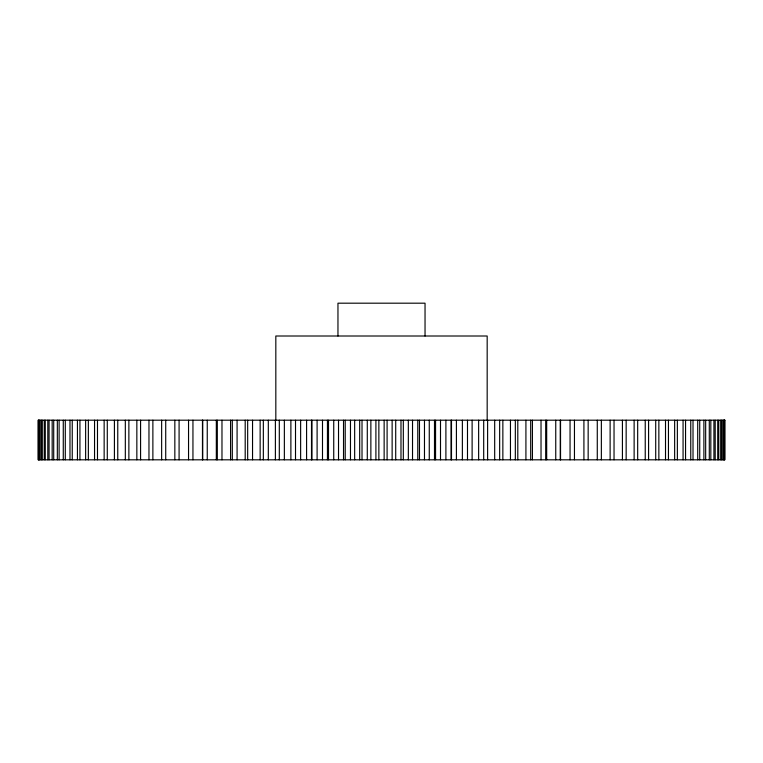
<?xml version="1.0" encoding="UTF-8"?>
<svg xmlns="http://www.w3.org/2000/svg" width="763" height="763" viewBox="0 0 763 763"><rect width="100%" height="100%" fill="white"/><g stroke="black" fill="none" stroke-linecap="round" stroke-linejoin="round"><path stroke-width="1.14" d="M724.564 420.194L724.564 459.812M724.306 420.194L724.306 459.812M723.458 420.194L723.458 459.812M722.942 420.194L722.942 459.812M721.521 420.194L721.521 459.812M720.749 420.194L720.749 459.812M718.765 420.194L718.765 459.812M717.735 420.194L717.735 459.812M715.198 420.194L715.198 459.812M713.92 420.194L713.92 459.812M710.83 420.194L710.83 459.812M709.294 420.194L709.294 459.812M705.67 420.194L705.67 459.812M703.887 420.194L703.887 459.812M699.728 420.194L699.728 459.812M697.706 420.194L697.706 459.812M693.014 420.194L693.014 459.812M690.753 420.194L690.753 459.812M685.555 420.194L685.555 459.812M683.066 420.194L683.066 459.812M677.363 420.194L677.363 459.812M674.645 420.194L674.645 459.812M668.455 420.194L668.455 459.812M665.517 420.194L665.517 459.812M658.85 420.194L658.85 459.812M655.713 420.194L655.713 459.812M648.588 420.194L648.588 459.812M645.24 420.194L645.24 459.812M637.677 420.194L637.677 459.812M634.129 420.194L634.129 459.812M626.156 420.194L626.156 459.812M622.417 420.194L622.417 459.812M614.034 420.194L614.034 459.812M610.123 420.194L610.123 459.812M601.358 420.194L601.358 459.812M597.276 420.194L597.276 459.812M588.159 420.194L588.159 459.812M583.914 420.194L583.914 459.812M574.453 420.194L574.453 459.812M570.056 420.194L570.056 459.812M560.538 420.194L560.538 459.812M560.28 420.194L560.28 459.812M555.75 420.194L555.75 459.812M546.68 420.194L546.68 459.812M545.688 420.194L545.688 459.812M541.024 420.194L541.024 459.812M532.421 420.194L532.421 459.812M530.686 420.194L530.686 459.812M525.917 420.194L525.917 459.812M517.8 420.194L517.8 459.812M515.33 420.194L515.33 459.812M510.457 420.194L510.457 459.812M502.855 420.194L502.855 459.812M499.66 420.194L499.66 459.812M494.682 420.194L494.682 459.812M487.614 420.194L487.614 459.812M487.175 420.194L487.175 336.006L275.825 336.006L275.825 420.194M483.694 420.194L483.694 459.812M478.639 420.194L478.639 459.812M472.116 420.194L472.116 459.812M467.49 420.194L467.49 459.812M462.368 420.194L462.368 459.812M456.408 420.194L456.408 459.812M451.496 420.194L451.496 459.812M451.076 420.194L451.076 459.812M445.897 420.194L445.897 459.812M440.509 420.194L440.509 459.812M435.559 420.194L435.559 459.812M434.49 420.194L434.49 459.812M429.264 420.194L429.264 459.812M425.039 336.006L425.039 303.188L337.961 303.188L337.961 336.006M424.476 420.194L424.476 459.812M419.478 420.194L419.478 459.812M417.781 420.194L417.781 459.812M412.525 420.194L412.525 459.812M408.339 420.194L408.339 459.812M403.322 420.194L403.322 459.812M400.985 420.194L400.985 459.812M395.711 420.194L395.711 459.812M392.134 420.194L392.134 459.812M387.099 420.194L387.099 459.812M384.142 420.194L384.142 459.812M378.858 420.194L378.858 459.812M375.901 420.194L375.901 459.812M370.866 420.194L370.866 459.812M367.289 420.194L367.289 459.812M362.015 420.194L362.015 459.812M359.678 420.194L359.678 459.812M354.661 420.194L354.661 459.812M350.475 420.194L350.475 459.812M345.219 420.194L345.219 459.812M343.522 420.194L343.522 459.812M338.524 420.194L338.524 459.812M333.736 420.194L333.736 459.812M328.51 420.194L328.51 459.812M327.441 420.194L327.441 459.812M322.491 420.194L322.491 459.812M317.103 420.194L317.103 459.812M311.924 420.194L311.924 459.812M311.504 420.194L311.504 459.812M306.592 420.194L306.592 459.812M300.632 420.194L300.632 459.812M295.51 420.194L295.51 459.812M290.884 420.194L290.884 459.812M284.361 420.194L284.361 459.812M279.306 420.194L279.306 459.812M275.386 420.194L275.386 459.812M268.318 420.194L268.318 459.812M263.34 420.194L263.34 459.812M260.145 420.194L260.145 459.812M252.543 420.194L252.543 459.812M247.67 420.194L247.67 459.812M245.2 420.194L245.2 459.812M237.083 420.194L237.083 459.812M232.314 420.194L232.314 459.812M230.579 420.194L230.579 459.812M221.976 420.194L221.976 459.812M217.312 420.194L217.312 459.812M216.32 420.194L216.32 459.812M207.25 420.194L207.25 459.812M202.72 420.194L202.72 459.812M202.462 420.194L202.462 459.812M192.944 420.194L192.944 459.812M188.547 420.194L188.547 459.812M179.086 420.194L179.086 459.812M174.841 420.194L174.841 459.812M165.724 420.194L165.724 459.812M161.642 420.194L161.642 459.812M152.877 420.194L152.877 459.812M148.966 420.194L148.966 459.812M140.583 420.194L140.583 459.812M136.844 420.194L136.844 459.812M128.871 420.194L128.871 459.812M125.323 420.194L125.323 459.812M117.76 420.194L117.76 459.812M114.412 420.194L114.412 459.812M107.287 420.194L107.287 459.812M104.15 420.194L104.15 459.812M97.483 420.194L97.483 459.812M94.545 420.194L94.545 459.812M88.355 420.194L88.355 459.812M85.637 420.194L85.637 459.812M79.934 420.194L79.934 459.812M77.445 420.194L77.445 459.812M72.247 420.194L72.247 459.812M69.986 420.194L69.986 459.812M65.294 420.194L65.294 459.812M63.272 420.194L63.272 459.812M59.113 420.194L59.113 459.812M57.33 420.194L57.33 459.812M53.706 420.194L53.706 459.812M52.17 420.194L52.17 459.812M49.08 420.194L49.08 459.812M47.802 420.194L47.802 459.812M45.265 420.194L45.265 459.812M44.235 420.194L44.235 459.812M42.251 420.194L42.251 459.812M41.479 420.194L41.479 459.812M40.057 420.194L40.057 459.812M39.542 420.194L39.542 459.812M38.694 420.194L38.694 459.812M38.436 420.194L38.436 459.812M724.85 420.194L38.15 420.194L38.15 459.812L724.85 459.812L724.85 420.194"/></g></svg>
